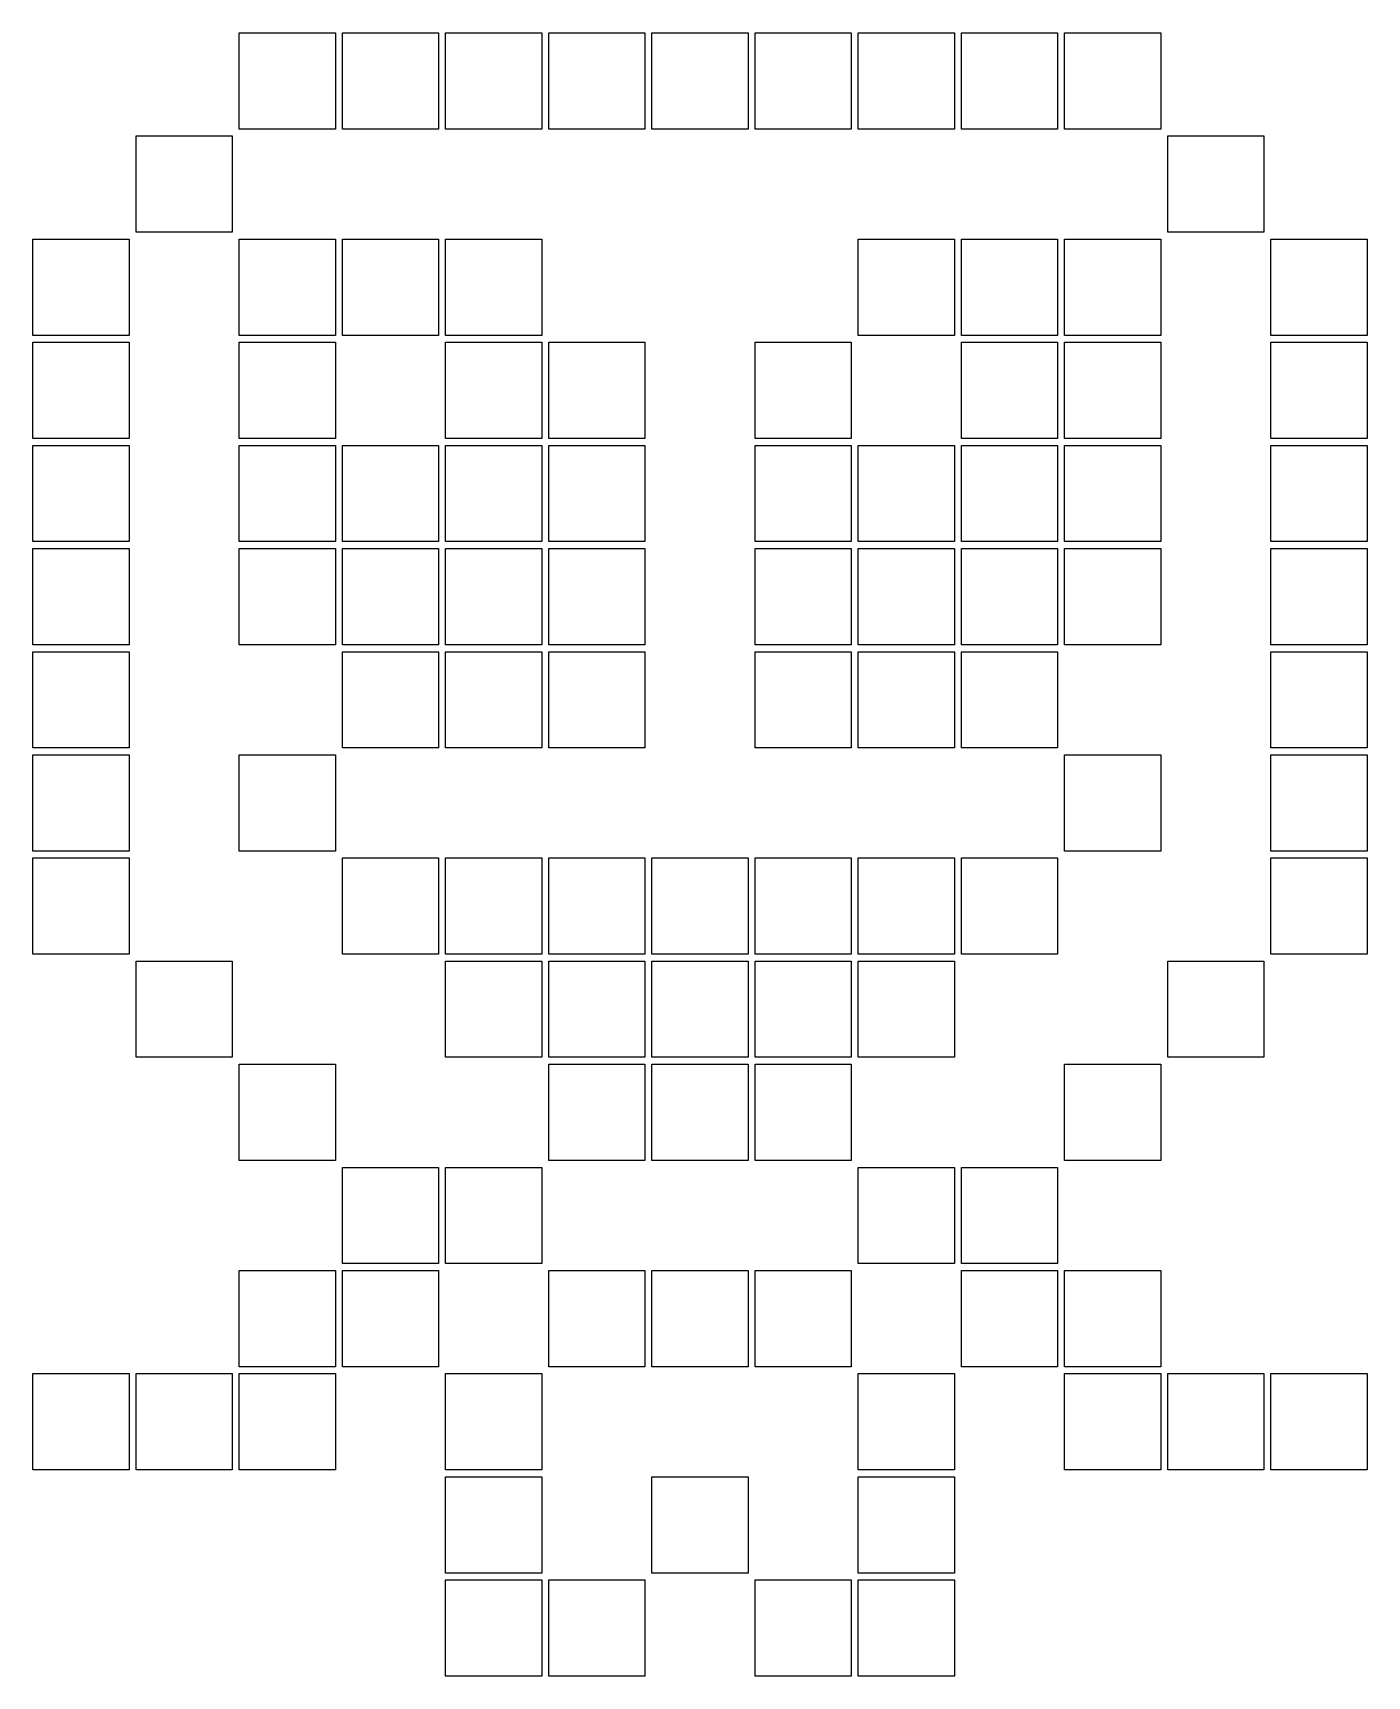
# Model space of a CAD drawing. Extents: x 1 to 156, y 1 to 192.
import ezdxf

# ---------------------------------------------------------------- set-up
doc = ezdxf.new("R2010")
doc.units = 0
doc.layers.get('0').update_dxf_attribs({"linetype": 'CONTINUOUS'})

msp = doc.modelspace()

# ---------------------------------------------------------------- linework, layer by layer
at = {"color": 7}
for points in [[(24.800004, 186.4), (24.800004, 192), (30.400004, 192), (36.000004, 192), (36.000004, 186.4), (36.000004, 180.8), (30.400004, 180.8), (24.800004, 180.8), (24.800004, 186.4), (24.800004, 186.4)], [(36.800004, 186.4), (36.800004, 192), (42.400004, 192), (48.000004, 192), (48.000004, 186.4), (48.000004, 180.8), (42.400004, 180.8), (36.800004, 180.8), (36.800004, 186.4), (36.800004, 186.4)], [(48.800004, 186.4), (48.800004, 192), (54.400004, 192), (60.000004, 192), (60.000004, 186.4), (60.000004, 180.8), (54.400004, 180.8), (48.800004, 180.8), (48.800004, 186.4), (48.800004, 186.4)], [(60.800004, 186.4), (60.800004, 192), (66.400004, 192), (72.000004, 192), (72.000004, 186.4), (72.000004, 180.8), (66.400004, 180.8), (60.800004, 180.8), (60.800004, 186.4), (60.800004, 186.4)], [(72.800004, 186.4), (72.800004, 192), (78.400004, 192), (84, 192), (84, 186.4), (84, 180.8), (78.400004, 180.8), (72.800004, 180.8), (72.800004, 186.4), (72.800004, 186.4)], [(84.8, 186.4), (84.8, 192), (90.4, 192), (96, 192), (96, 186.4), (96, 180.8), (90.4, 180.8), (84.8, 180.8), (84.8, 186.4), (84.8, 186.4)], [(96.8, 186.4), (96.8, 192), (102.4, 192), (108, 192), (108, 186.4), (108, 180.8), (102.4, 180.8), (96.8, 180.8), (96.8, 186.4), (96.8, 186.4)], [(108.8, 186.4), (108.8, 192), (114.4, 192), (120, 192), (120, 186.4), (120, 180.8), (114.4, 180.8), (108.8, 180.8), (108.8, 186.4), (108.8, 186.4)], [(120.8, 186.4), (120.8, 192), (126.4, 192), (132, 192), (132, 186.4), (132, 180.8), (126.4, 180.8), (120.8, 180.8), (120.8, 186.4), (120.8, 186.4)], [(12.800004, 174.4), (12.800004, 180), (18.400004, 180), (24.000004, 180), (24.000004, 174.4), (24.000004, 168.8), (18.400004, 168.8), (12.800004, 168.8), (12.800004, 174.4), (12.800004, 174.4)], [(132.8, 174.4), (132.8, 180), (138.4, 180), (144, 180), (144, 174.4), (144, 168.8), (138.4, 168.8), (132.8, 168.8), (132.8, 174.4), (132.8, 174.4)], [(0.800004, 162.4), (0.800004, 168), (6.400004, 168), (12.000004, 168), (12.000004, 162.4), (12.000004, 156.8), (6.400004, 156.8), (0.800004, 156.8), (0.800004, 162.4), (0.800004, 162.4)], [(24.800004, 162.4), (24.800004, 168), (30.400004, 168), (36.000004, 168), (36.000004, 162.4), (36.000004, 156.8), (30.400004, 156.8), (24.800004, 156.8), (24.800004, 162.4), (24.800004, 162.4)], [(36.800004, 162.4), (36.800004, 168), (42.400004, 168), (48.000004, 168), (48.000004, 162.4), (48.000004, 156.8), (42.400004, 156.8), (36.800004, 156.8), (36.800004, 162.4), (36.800004, 162.4)], [(48.800004, 162.4), (48.800004, 168), (54.400004, 168), (60.000004, 168), (60.000004, 162.4), (60.000004, 156.8), (54.400004, 156.8), (48.800004, 156.8), (48.800004, 162.4), (48.800004, 162.4)], [(96.8, 162.4), (96.8, 168), (102.4, 168), (108, 168), (108, 162.4), (108, 156.8), (102.4, 156.8), (96.8, 156.8), (96.8, 162.4), (96.8, 162.4)], [(108.8, 162.4), (108.8, 168), (114.4, 168), (120, 168), (120, 162.4), (120, 156.8), (114.4, 156.8), (108.8, 156.8), (108.8, 162.4), (108.8, 162.4)], [(120.8, 162.4), (120.8, 168), (126.4, 168), (132, 168), (132, 162.4), (132, 156.8), (126.4, 156.8), (120.8, 156.8), (120.8, 162.4), (120.8, 162.4)], [(144.8, 162.4), (144.8, 168), (150.4, 168), (156, 168), (156, 162.4), (156, 156.8), (150.4, 156.8), (144.8, 156.8), (144.8, 162.4), (144.8, 162.4)], [(0.800004, 150.400001), (0.800004, 156), (6.400004, 156), (12.000004, 156), (12.000004, 150.400001), (12.000004, 144.800001), (6.400004, 144.800001), (0.800004, 144.800001), (0.800004, 150.400001), (0.800004, 150.400001)], [(24.800004, 150.400001), (24.800004, 156), (30.400004, 156), (36.000004, 156), (36.000004, 150.400001), (36.000004, 144.800001), (30.400004, 144.800001), (24.800004, 144.800001), (24.800004, 150.400001), (24.800004, 150.400001)], [(48.800004, 150.400001), (48.800004, 156), (54.400004, 156), (60.000004, 156), (60.000004, 150.400001), (60.000004, 144.800001), (54.400004, 144.800001), (48.800004, 144.800001), (48.800004, 150.400001), (48.800004, 150.400001)], [(60.800004, 150.400001), (60.800004, 156), (66.400004, 156), (72.000004, 156), (72.000004, 150.400001), (72.000004, 144.800001), (66.400004, 144.800001), (60.800004, 144.800001), (60.800004, 150.400001), (60.800004, 150.400001)], [(84.8, 150.400001), (84.8, 156), (90.4, 156), (96, 156), (96, 150.400001), (96, 144.800001), (90.4, 144.800001), (84.8, 144.800001), (84.8, 150.400001), (84.8, 150.400001)], [(108.8, 150.400001), (108.8, 156), (114.4, 156), (120, 156), (120, 150.400001), (120, 144.800001), (114.4, 144.800001), (108.8, 144.800001), (108.8, 150.400001), (108.8, 150.400001)], [(120.8, 150.400001), (120.8, 156), (126.4, 156), (132, 156), (132, 150.400001), (132, 144.800001), (126.4, 144.800001), (120.8, 144.800001), (120.8, 150.400001), (120.8, 150.400001)], [(144.8, 150.400001), (144.8, 156), (150.4, 156), (156, 156), (156, 150.400001), (156, 144.800001), (150.4, 144.800001), (144.8, 144.800001), (144.8, 150.400001), (144.8, 150.400001)], [(0.800004, 138.400001), (0.800004, 144.000001), (6.400004, 144.000001), (12.000004, 144.000001), (12.000004, 138.400001), (12.000004, 132.800001), (6.400004, 132.800001), (0.800004, 132.800001), (0.800004, 138.400001), (0.800004, 138.400001)], [(24.800004, 138.400001), (24.800004, 144.000001), (30.400004, 144.000001), (36.000004, 144.000001), (36.000004, 138.400001), (36.000004, 132.800001), (30.400004, 132.800001), (24.800004, 132.800001), (24.800004, 138.400001), (24.800004, 138.400001)], [(36.800004, 138.400001), (36.800004, 144.000001), (42.400004, 144.000001), (48.000004, 144.000001), (48.000004, 138.400001), (48.000004, 132.800001), (42.400004, 132.800001), (36.800004, 132.800001), (36.800004, 138.400001), (36.800004, 138.400001)], [(48.800004, 138.400001), (48.800004, 144.000001), (54.400004, 144.000001), (60.000004, 144.000001), (60.000004, 138.400001), (60.000004, 132.800001), (54.400004, 132.800001), (48.800004, 132.800001), (48.800004, 138.400001), (48.800004, 138.400001)], [(60.800004, 138.400001), (60.800004, 144.000001), (66.400004, 144.000001), (72.000004, 144.000001), (72.000004, 138.400001), (72.000004, 132.800001), (66.400004, 132.800001), (60.800004, 132.800001), (60.800004, 138.400001), (60.800004, 138.400001)], [(84.8, 138.400001), (84.8, 144.000001), (90.4, 144.000001), (96, 144.000001), (96, 138.400001), (96, 132.800001), (90.4, 132.800001), (84.8, 132.800001), (84.8, 138.400001), (84.8, 138.400001)], [(96.8, 138.400001), (96.8, 144.000001), (102.4, 144.000001), (108, 144.000001), (108, 138.400001), (108, 132.800001), (102.4, 132.800001), (96.8, 132.800001), (96.8, 138.400001), (96.8, 138.400001)], [(108.8, 138.400001), (108.8, 144.000001), (114.4, 144.000001), (120, 144.000001), (120, 138.400001), (120, 132.800001), (114.4, 132.800001), (108.8, 132.800001), (108.8, 138.400001), (108.8, 138.400001)], [(120.8, 138.400001), (120.8, 144.000001), (126.4, 144.000001), (132, 144.000001), (132, 138.400001), (132, 132.800001), (126.4, 132.800001), (120.8, 132.800001), (120.8, 138.400001), (120.8, 138.400001)], [(144.8, 138.400001), (144.8, 144.000001), (150.4, 144.000001), (156, 144.000001), (156, 138.400001), (156, 132.800001), (150.4, 132.800001), (144.8, 132.800001), (144.8, 138.400001), (144.8, 138.400001)], [(0.800004, 126.400001), (0.800004, 132.000001), (6.400004, 132.000001), (12.000004, 132.000001), (12.000004, 126.400001), (12.000004, 120.800001), (6.400004, 120.800001), (0.800004, 120.800001), (0.800004, 126.400001), (0.800004, 126.400001)], [(24.800004, 126.400001), (24.800004, 132.000001), (30.400004, 132.000001), (36.000004, 132.000001), (36.000004, 126.400001), (36.000004, 120.800001), (30.400004, 120.800001), (24.800004, 120.800001), (24.800004, 126.400001), (24.800004, 126.400001)], [(36.800004, 126.400001), (36.800004, 132.000001), (42.400004, 132.000001), (48.000004, 132.000001), (48.000004, 126.400001), (48.000004, 120.800001), (42.400004, 120.800001), (36.800004, 120.800001), (36.800004, 126.400001), (36.800004, 126.400001)], [(48.800004, 126.400001), (48.800004, 132.000001), (54.400004, 132.000001), (60.000004, 132.000001), (60.000004, 126.400001), (60.000004, 120.800001), (54.400004, 120.800001), (48.800004, 120.800001), (48.800004, 126.400001), (48.800004, 126.400001)], [(60.800004, 126.400001), (60.800004, 132.000001), (66.400004, 132.000001), (72.000004, 132.000001), (72.000004, 126.400001), (72.000004, 120.800001), (66.400004, 120.800001), (60.800004, 120.800001), (60.800004, 126.400001), (60.800004, 126.400001)], [(84.8, 126.400001), (84.8, 132.000001), (90.4, 132.000001), (96, 132.000001), (96, 126.400001), (96, 120.800001), (90.4, 120.800001), (84.8, 120.800001), (84.8, 126.400001), (84.8, 126.400001)], [(96.8, 126.400001), (96.8, 132.000001), (102.4, 132.000001), (108, 132.000001), (108, 126.400001), (108, 120.800001), (102.4, 120.800001), (96.8, 120.800001), (96.8, 126.400001), (96.8, 126.400001)], [(108.8, 126.400001), (108.8, 132.000001), (114.4, 132.000001), (120, 132.000001), (120, 126.400001), (120, 120.800001), (114.4, 120.800001), (108.8, 120.800001), (108.8, 126.400001), (108.8, 126.400001)], [(120.8, 126.400001), (120.8, 132.000001), (126.4, 132.000001), (132, 132.000001), (132, 126.400001), (132, 120.800001), (126.4, 120.800001), (120.8, 120.800001), (120.8, 126.400001), (120.8, 126.400001)], [(144.8, 126.400001), (144.8, 132.000001), (150.4, 132.000001), (156, 132.000001), (156, 126.400001), (156, 120.800001), (150.4, 120.800001), (144.8, 120.800001), (144.8, 126.400001), (144.8, 126.400001)], [(0.800004, 114.4), (0.800004, 120.000001), (6.400004, 120.000001), (12.000004, 120.000001), (12.000004, 114.4), (12.000004, 108.8), (6.400004, 108.8), (0.800004, 108.8), (0.800004, 114.4), (0.800004, 114.4)], [(36.800004, 114.4), (36.800004, 120.000001), (42.400004, 120.000001), (48.000004, 120.000001), (48.000004, 114.4), (48.000004, 108.8), (42.400004, 108.8), (36.800004, 108.8), (36.800004, 114.4), (36.800004, 114.4)], [(48.800004, 114.4), (48.800004, 120.000001), (54.400004, 120.000001), (60.000004, 120.000001), (60.000004, 114.4), (60.000004, 108.8), (54.400004, 108.8), (48.800004, 108.8), (48.800004, 114.4), (48.800004, 114.4)], [(60.800004, 114.4), (60.800004, 120.000001), (66.400004, 120.000001), (72.000004, 120.000001), (72.000004, 114.4), (72.000004, 108.8), (66.400004, 108.8), (60.800004, 108.8), (60.800004, 114.4), (60.800004, 114.4)], [(84.8, 114.4), (84.8, 120.000001), (90.4, 120.000001), (96, 120.000001), (96, 114.4), (96, 108.8), (90.4, 108.8), (84.8, 108.8), (84.8, 114.4), (84.8, 114.4)], [(96.8, 114.4), (96.8, 120.000001), (102.4, 120.000001), (108, 120.000001), (108, 114.4), (108, 108.8), (102.4, 108.8), (96.8, 108.8), (96.8, 114.4), (96.8, 114.4)], [(108.8, 114.4), (108.8, 120.000001), (114.4, 120.000001), (120, 120.000001), (120, 114.4), (120, 108.8), (114.4, 108.8), (108.8, 108.8), (108.8, 114.4), (108.8, 114.4)], [(144.8, 114.4), (144.8, 120.000001), (150.4, 120.000001), (156, 120.000001), (156, 114.4), (156, 108.8), (150.4, 108.8), (144.8, 108.8), (144.8, 114.4), (144.8, 114.4)], [(0.800004, 102.4), (0.800004, 108), (6.400004, 108), (12.000004, 108), (12.000004, 102.4), (12.000004, 96.8), (6.400004, 96.8), (0.800004, 96.8), (0.800004, 102.4), (0.800004, 102.4)], [(24.800004, 102.4), (24.800004, 108), (30.400004, 108), (36.000004, 108), (36.000004, 102.4), (36.000004, 96.8), (30.400004, 96.8), (24.800004, 96.8), (24.800004, 102.4), (24.800004, 102.4)], [(120.8, 102.4), (120.8, 108), (126.4, 108), (132, 108), (132, 102.4), (132, 96.8), (126.4, 96.8), (120.8, 96.8), (120.8, 102.4), (120.8, 102.4)], [(144.8, 102.4), (144.8, 108), (150.4, 108), (156, 108), (156, 102.4), (156, 96.8), (150.4, 96.8), (144.8, 96.8), (144.8, 102.4), (144.8, 102.4)], [(0.800004, 90.4), (0.800004, 96), (6.400004, 96), (12.000004, 96), (12.000004, 90.4), (12.000004, 84.8), (6.400004, 84.8), (0.800004, 84.8), (0.800004, 90.4), (0.800004, 90.4)], [(36.800004, 90.4), (36.800004, 96), (42.400004, 96), (48.000004, 96), (48.000004, 90.4), (48.000004, 84.8), (42.400004, 84.8), (36.800004, 84.8), (36.800004, 90.4), (36.800004, 90.4)], [(48.800004, 90.4), (48.800004, 96), (54.400004, 96), (60.000004, 96), (60.000004, 90.4), (60.000004, 84.8), (54.400004, 84.8), (48.800004, 84.8), (48.800004, 90.4), (48.800004, 90.4)], [(60.800004, 90.4), (60.800004, 96), (66.400004, 96), (72.000004, 96), (72.000004, 90.4), (72.000004, 84.8), (66.400004, 84.8), (60.800004, 84.8), (60.800004, 90.4), (60.800004, 90.4)], [(72.800004, 90.4), (72.800004, 96), (78.400004, 96), (84, 96), (84, 90.4), (84, 84.8), (78.400004, 84.8), (72.800004, 84.8), (72.800004, 90.4), (72.800004, 90.4)], [(84.8, 90.4), (84.8, 96), (90.4, 96), (96, 96), (96, 90.4), (96, 84.8), (90.4, 84.8), (84.8, 84.8), (84.8, 90.4), (84.8, 90.4)], [(96.8, 90.4), (96.8, 96), (102.4, 96), (108, 96), (108, 90.4), (108, 84.8), (102.4, 84.8), (96.8, 84.8), (96.8, 90.4), (96.8, 90.4)], [(108.8, 90.4), (108.8, 96), (114.4, 96), (120, 96), (120, 90.4), (120, 84.8), (114.4, 84.8), (108.8, 84.8), (108.8, 90.4), (108.8, 90.4)], [(144.8, 90.4), (144.8, 96), (150.4, 96), (156, 96), (156, 90.4), (156, 84.8), (150.4, 84.8), (144.8, 84.8), (144.8, 90.4), (144.8, 90.4)], [(12.800004, 78.4), (12.800004, 84), (18.400004, 84), (24.000004, 84), (24.000004, 78.4), (24.000004, 72.8), (18.400004, 72.8), (12.800004, 72.8), (12.800004, 78.4), (12.800004, 78.4)], [(48.800004, 78.4), (48.800004, 84), (54.400004, 84), (60.000004, 84), (60.000004, 78.4), (60.000004, 72.8), (54.400004, 72.8), (48.800004, 72.8), (48.800004, 78.4), (48.800004, 78.4)], [(60.800004, 78.4), (60.800004, 84), (66.400004, 84), (72.000004, 84), (72.000004, 78.4), (72.000004, 72.8), (66.400004, 72.8), (60.800004, 72.8), (60.800004, 78.4), (60.800004, 78.4)], [(72.800004, 78.4), (72.800004, 84), (78.400004, 84), (84, 84), (84, 78.4), (84, 72.8), (78.400004, 72.8), (72.800004, 72.8), (72.800004, 78.4), (72.800004, 78.4)], [(84.8, 78.4), (84.8, 84), (90.4, 84), (96, 84), (96, 78.4), (96, 72.8), (90.4, 72.8), (84.8, 72.8), (84.8, 78.4), (84.8, 78.4)], [(96.8, 78.4), (96.8, 84), (102.4, 84), (108, 84), (108, 78.4), (108, 72.8), (102.4, 72.8), (96.8, 72.8), (96.8, 78.4), (96.8, 78.4)], [(132.8, 78.4), (132.8, 84), (138.4, 84), (144, 84), (144, 78.4), (144, 72.8), (138.4, 72.8), (132.8, 72.8), (132.8, 78.4), (132.8, 78.4)], [(24.800004, 66.4), (24.800004, 72), (30.400004, 72), (36.000004, 72), (36.000004, 66.4), (36.000004, 60.8), (30.400004, 60.8), (24.800004, 60.8), (24.800004, 66.4), (24.800004, 66.4)], [(60.800004, 66.4), (60.800004, 72), (66.400004, 72), (72.000004, 72), (72.000004, 66.4), (72.000004, 60.8), (66.400004, 60.8), (60.800004, 60.8), (60.800004, 66.4), (60.800004, 66.4)], [(72.800004, 66.4), (72.800004, 72), (78.400004, 72), (84, 72), (84, 66.4), (84, 60.8), (78.400004, 60.8), (72.800004, 60.8), (72.800004, 66.4), (72.800004, 66.4)], [(84.8, 66.4), (84.8, 72), (90.4, 72), (96, 72), (96, 66.4), (96, 60.8), (90.4, 60.8), (84.8, 60.8), (84.8, 66.4), (84.8, 66.4)], [(120.8, 66.4), (120.8, 72), (126.4, 72), (132, 72), (132, 66.4), (132, 60.8), (126.4, 60.8), (120.8, 60.8), (120.8, 66.4), (120.8, 66.4)], [(36.800004, 54.4), (36.800004, 60), (42.400004, 60), (48.000004, 60), (48.000004, 54.4), (48.000004, 48.8), (42.400004, 48.8), (36.800004, 48.8), (36.800004, 54.4), (36.800004, 54.4)], [(48.800004, 54.4), (48.800004, 60), (54.400004, 60), (60.000004, 60), (60.000004, 54.4), (60.000004, 48.8), (54.400004, 48.8), (48.800004, 48.8), (48.800004, 54.4), (48.800004, 54.4)], [(96.8, 54.4), (96.8, 60), (102.4, 60), (108, 60), (108, 54.4), (108, 48.8), (102.4, 48.8), (96.8, 48.8), (96.8, 54.4), (96.8, 54.4)], [(108.8, 54.4), (108.8, 60), (114.4, 60), (120, 60), (120, 54.4), (120, 48.8), (114.4, 48.8), (108.8, 48.8), (108.8, 54.4), (108.8, 54.4)], [(24.800004, 42.4), (24.800004, 48), (30.400004, 48), (36.000004, 48), (36.000004, 42.4), (36.000004, 36.8), (30.400004, 36.8), (24.800004, 36.8), (24.800004, 42.4), (24.800004, 42.4)], [(36.800004, 42.4), (36.800004, 48), (42.400004, 48), (48.000004, 48), (48.000004, 42.4), (48.000004, 36.8), (42.400004, 36.8), (36.800004, 36.8), (36.800004, 42.4), (36.800004, 42.4)], [(60.800004, 42.4), (60.800004, 48), (66.400004, 48), (72.000004, 48), (72.000004, 42.4), (72.000004, 36.8), (66.400004, 36.8), (60.800004, 36.8), (60.800004, 42.4), (60.800004, 42.4)], [(72.800004, 42.4), (72.800004, 48), (78.400004, 48), (84, 48), (84, 42.4), (84, 36.8), (78.400004, 36.8), (72.800004, 36.8), (72.800004, 42.4), (72.800004, 42.4)], [(84.8, 42.4), (84.8, 48), (90.4, 48), (96, 48), (96, 42.4), (96, 36.8), (90.4, 36.8), (84.8, 36.8), (84.8, 42.4), (84.8, 42.4)], [(108.8, 42.4), (108.8, 48), (114.4, 48), (120, 48), (120, 42.4), (120, 36.8), (114.4, 36.8), (108.8, 36.8), (108.8, 42.4), (108.8, 42.4)], [(120.8, 42.4), (120.8, 48), (126.4, 48), (132, 48), (132, 42.4), (132, 36.8), (126.4, 36.8), (120.8, 36.8), (120.8, 42.4), (120.8, 42.4)], [(0.800004, 30.4), (0.800004, 36), (6.400004, 36), (12.000004, 36), (12.000004, 30.4), (12.000004, 24.8), (6.400004, 24.8), (0.800004, 24.8), (0.800004, 30.4), (0.800004, 30.4)], [(12.800004, 30.4), (12.800004, 36), (18.400004, 36), (24.000004, 36), (24.000004, 30.4), (24.000004, 24.8), (18.400004, 24.8), (12.800004, 24.8), (12.800004, 30.4), (12.800004, 30.4)], [(24.800004, 30.4), (24.800004, 36), (30.400004, 36), (36.000004, 36), (36.000004, 30.4), (36.000004, 24.8), (30.400004, 24.8), (24.800004, 24.8), (24.800004, 30.4), (24.800004, 30.4)], [(48.800004, 30.4), (48.800004, 36), (54.400004, 36), (60.000004, 36), (60.000004, 30.4), (60.000004, 24.8), (54.400004, 24.8), (48.800004, 24.8), (48.800004, 30.4), (48.800004, 30.4)], [(96.8, 30.4), (96.8, 36), (102.4, 36), (108, 36), (108, 30.4), (108, 24.8), (102.4, 24.8), (96.8, 24.8), (96.8, 30.4), (96.8, 30.4)], [(120.8, 30.4), (120.8, 36), (126.4, 36), (132, 36), (132, 30.4), (132, 24.8), (126.4, 24.8), (120.8, 24.8), (120.8, 30.4), (120.8, 30.4)], [(132.8, 30.4), (132.8, 36), (138.4, 36), (144, 36), (144, 30.4), (144, 24.8), (138.4, 24.8), (132.8, 24.8), (132.8, 30.4), (132.8, 30.4)], [(144.8, 30.4), (144.8, 36), (150.4, 36), (156, 36), (156, 30.4), (156, 24.8), (150.4, 24.8), (144.8, 24.8), (144.8, 30.4), (144.8, 30.4)], [(48.800004, 18.4), (48.800004, 24), (54.400004, 24), (60.000004, 24), (60.000004, 18.4), (60.000004, 12.8), (54.400004, 12.8), (48.800004, 12.8), (48.800004, 18.4), (48.800004, 18.4)], [(72.800004, 18.4), (72.800004, 24), (78.400004, 24), (84, 24), (84, 18.4), (84, 12.8), (78.400004, 12.8), (72.800004, 12.8), (72.800004, 18.4), (72.800004, 18.4)], [(96.8, 18.4), (96.8, 24), (102.4, 24), (108, 24), (108, 18.4), (108, 12.8), (102.4, 12.8), (96.8, 12.8), (96.8, 18.4), (96.8, 18.4)], [(48.800004, 6.4), (48.800004, 12), (54.400004, 12), (60.000004, 12), (60.000004, 6.4), (60.000004, 0.8), (54.400004, 0.8), (48.800004, 0.8), (48.800004, 6.4), (48.800004, 6.4)], [(60.800004, 6.4), (60.800004, 12), (66.400004, 12), (72.000004, 12), (72.000004, 6.4), (72.000004, 0.8), (66.400004, 0.8), (60.800004, 0.8), (60.800004, 6.4), (60.800004, 6.4)], [(84.8, 6.4), (84.8, 12), (90.4, 12), (96, 12), (96, 6.4), (96, 0.8), (90.4, 0.8), (84.8, 0.8), (84.8, 6.4), (84.8, 6.4)], [(96.8, 6.4), (96.8, 12), (102.4, 12), (108, 12), (108, 6.4), (108, 0.8), (102.4, 0.8), (96.8, 0.8), (96.8, 6.4), (96.8, 6.4)]]:
    msp.add_lwpolyline(points, dxfattribs=at)

doc.saveas('drawing.dxf')
